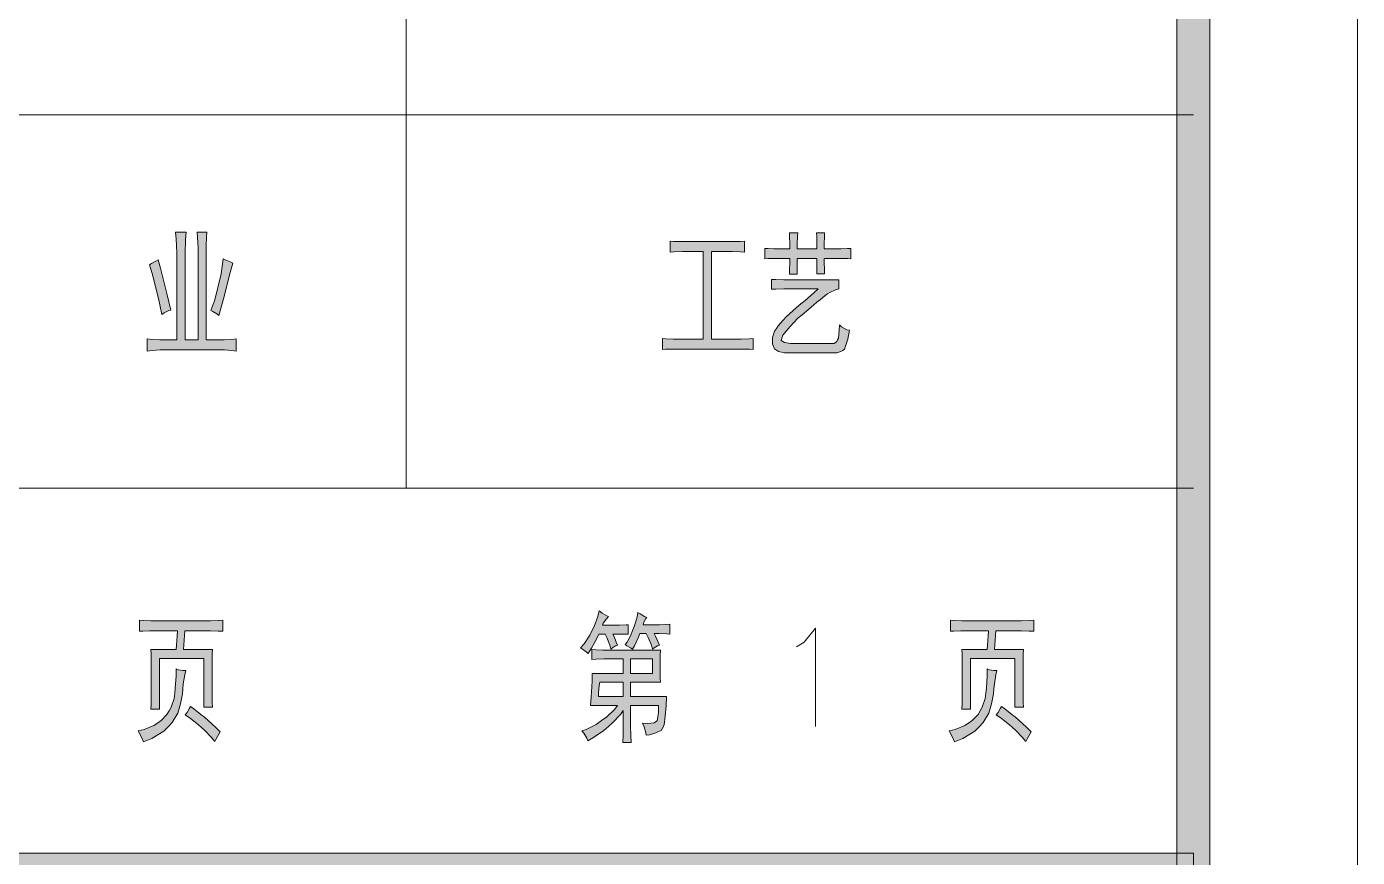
# Model space of a CAD drawing. Header units: millimetres. Extents: x 0 to 207, y 0 to 293.
# Drawn here: x 166.95 to 206.92, y 242.76 to 267.7 of the extents above; entities that cross this region are included whole.
import ezdxf

# ---------------------------------------------------------------- set-up
doc = ezdxf.new("R2010")
doc.units = ezdxf.units.MM

msp = doc.modelspace()

# ---------------------------------------------------------------- hatches: boundary and pattern name
h = msp.add_hatch(color=0)
h.dxf.hatch_style = 2
h.paths.add_polyline_path([(202.483861, 4.434417), (201.499611, 5.418667), (201.499611, 287.224611), (202.483861, 288.208861)])
h = msp.add_hatch(color=0)
h.dxf.hatch_style = 2
h.paths.add_polyline_path([(171.73575, 261.531806), (171.721639, 261.3025), (171.711056, 260.903861), (171.711056, 260.734528), (171.711056, 258.296833), (172.095583, 258.296833), (172.095583, 260.935611), (172.095583, 261.069667), (172.085, 261.366), (172.070889, 261.531806), (172.363694, 261.531806), (172.349583, 261.401278), (172.339, 261.119056), (172.339, 260.967361), (172.339, 258.296833), (172.790556, 258.296833), (172.885806, 258.296833), (173.111583, 258.310944), (173.245639, 258.328583), (173.245639, 257.961694), (173.111583, 257.979333), (172.892861, 257.996972), (172.804667, 257.996972), (171.03725, 257.996972), (170.956111, 257.996972), (170.723278, 257.979333), (170.571583, 257.961694), (170.571583, 258.328583), (170.723278, 258.310944), (170.949056, 258.296833), (171.026667, 258.296833), (171.457056, 258.296833), (171.457056, 260.752167), (171.457056, 260.928556), (171.439417, 261.316611), (171.421778, 261.531806)])
h = msp.add_hatch(color=0)
h.dxf.hatch_style = 2
h.paths.add_polyline_path([(189.872056, 261.027333), (189.872056, 261.168444), (189.865, 261.411861), (189.861472, 261.510639), (190.115472, 261.510639), (190.104889, 261.411861), (190.094306, 261.168444), (190.094306, 261.027333), (190.686972, 261.027333), (190.686972, 261.168444), (190.679917, 261.411861), (190.672861, 261.510639), (190.916278, 261.510639), (190.91275, 261.411861), (190.905694, 261.168444), (190.905694, 261.027333), (191.311389, 261.027333), (191.410167, 261.027333), (191.607722, 261.037917), (191.7065, 261.044972), (191.7065, 260.731), (191.614778, 260.738056), (191.417222, 260.745111), (191.311389, 260.745111), (190.905694, 260.745111), (190.905694, 260.628694), (190.91275, 260.395861), (190.916278, 260.282972), (190.686972, 260.282972), (190.686972, 260.745111), (190.094306, 260.745111), (190.094306, 260.265333), (189.861472, 260.265333), (189.865, 260.388806), (189.872056, 260.628694), (189.872056, 260.745111), (189.466361, 260.745111), (189.395806, 260.745111), (189.219417, 260.738056), (189.117111, 260.731), (189.117111, 261.044972), (189.219417, 261.037917), (189.395806, 261.027333), (189.466361, 261.027333)])
h = msp.add_hatch(color=0)
h.dxf.hatch_style = 2
h.paths.add_polyline_path([(187.998806, 261.246056), (188.139917, 261.246056), (188.393917, 261.253111), (188.510333, 261.260167), (188.510333, 260.928556), (188.393917, 260.935611), (188.139917, 260.946194), (187.998806, 260.946194), (187.522556, 260.946194), (187.522556, 258.321528), (188.281028, 258.321528), (188.411556, 258.321528), (188.6585, 258.328583), (188.767861, 258.339167), (188.767861, 258.007556), (188.6585, 258.014611), (188.418611, 258.021667), (188.291611, 258.021667), (186.488917, 258.021667), (186.361917, 258.021667), (186.139667, 258.014611), (186.047944, 258.007556), (186.047944, 258.339167), (186.146722, 258.328583), (186.3725, 258.321528), (186.4995, 258.321528), (187.268556, 258.321528), (187.268556, 260.946194), (186.802889, 260.946194), (186.651194, 260.946194), (186.390139, 260.935611), (186.280778, 260.928556), (186.280778, 261.260167), (186.390139, 261.253111), (186.651194, 261.246056), (186.802889, 261.246056)])
h = msp.add_hatch(color=0)
h.dxf.hatch_style = 2
h.paths.add_polyline_path([(170.896139, 260.702778), (170.966694, 260.44525), (171.160722, 259.690306), (171.280667, 259.192889), (171.217167, 259.17525), (171.083111, 259.108222), (171.012556, 259.058833), (170.91025, 259.542139), (170.723278, 260.2865), (170.642139, 260.554611), (170.698583, 260.586361), (170.829111, 260.660444)])
h = msp.add_hatch(color=0)
h.dxf.hatch_style = 2
h.paths.add_polyline_path([(173.139806, 260.604), (173.065722, 260.321778), (172.857583, 259.531556), (172.723528, 259.027083), (172.663556, 259.076472), (172.543611, 259.150556), (172.480111, 259.17525), (172.600056, 259.499806), (172.787028, 260.279444), (172.850528, 260.734528), (172.914028, 260.702778), (173.058667, 260.63575)])
h = msp.add_hatch(color=0)
h.dxf.hatch_style = 2
h.paths.add_polyline_path([(191.346667, 260.099528), (191.346667, 259.831417), (191.244361, 259.799667), (191.0715, 259.722056), (191.004472, 259.676194), (190.937444, 259.630333), (190.778694, 259.503333), (190.686972, 259.425722), (190.591722, 259.348111), (190.373, 259.161139), (190.242472, 259.051778), (190.115472, 258.945944), (189.879111, 258.702528), (189.773278, 258.572), (189.663917, 258.437944), (189.611, 258.275667), (189.663917, 258.247444), (189.713306, 258.219222), (189.893222, 258.187472), (190.02375, 258.187472), (191.138528, 258.187472), (191.202028, 258.187472), (191.286694, 258.243917), (191.307861, 258.296833), (191.329028, 258.34975), (191.353722, 258.579056), (191.360778, 258.751917), (191.427806, 258.688417), (191.5795, 258.60375), (191.660639, 258.586111), (191.614778, 258.321528), (191.512472, 258.018139), (191.459556, 257.982861), (191.403111, 257.944056), (191.279639, 257.90525), (191.209083, 257.90525), (189.826194, 257.90525), (189.709778, 257.90525), (189.533389, 257.947583), (189.469889, 257.989917), (189.409917, 258.03225), (189.349944, 258.173361), (189.349944, 258.272139), (189.349944, 258.370917), (189.406389, 258.554361), (189.466361, 258.639028), (189.522806, 258.720167), (189.6745, 258.893028), (189.766222, 258.98475), (189.861472, 259.076472), (190.076667, 259.274028), (190.203667, 259.376333), (190.327139, 259.478639), (190.588194, 259.707944), (190.718722, 259.831417), (189.826194, 259.831417), (189.695667, 259.831417), (189.448722, 259.824361), (189.32525, 259.817306), (189.32525, 260.113639), (189.448722, 260.106583), (189.695667, 260.099528), (189.826194, 260.099528)])
h = msp.add_hatch(color=0)
h.dxf.hatch_style = 2
h.paths.add_polyline_path([(172.377806, 249.861917), (172.469528, 249.861917), (172.702361, 249.8725), (172.843472, 249.879556), (172.843472, 249.547944), (172.702361, 249.555), (172.469528, 249.565583), (172.377806, 249.565583), (171.704, 249.565583), (171.658139, 249.001139), (172.5295, 249.001139), (172.522444, 248.874139), (172.518917, 248.627194), (172.518917, 248.500194), (172.518917, 247.819333), (172.518917, 247.688806), (172.522444, 247.413639), (172.5295, 247.272528), (172.271972, 247.272528), (172.271972, 248.733028), (170.934944, 248.733028), (170.934944, 247.2055), (170.680944, 247.2055), (170.688, 247.357194), (170.691528, 247.639417), (170.691528, 247.769944), (170.691528, 248.468444), (170.691528, 248.609556), (170.688, 248.874139), (170.680944, 249.001139), (171.435889, 249.001139), (171.446472, 249.131667), (171.471167, 249.413889), (171.48175, 249.565583), (170.762083, 249.565583), (170.652722, 249.565583), (170.441056, 249.555), (170.342278, 249.547944), (170.342278, 249.879556), (170.472806, 249.8725), (170.680944, 249.861917), (170.762083, 249.861917)])
h = msp.add_hatch(color=0)
h.dxf.hatch_style = 2
h.paths.add_polyline_path([(184.425167, 249.995972), (184.361667, 249.921889), (184.269944, 249.787833), (184.241722, 249.731389), (184.636833, 249.731389), (184.756778, 249.731389), (184.950806, 249.738444), (185.017833, 249.7455), (185.017833, 249.463278), (184.555694, 249.463278), (184.590972, 249.389194), (184.658, 249.223389), (184.693278, 249.131667), (184.640361, 249.106972), (184.541583, 249.050528), (184.495722, 249.01525), (184.460444, 249.131667), (184.375778, 249.357444), (184.322861, 249.463278), (184.135889, 249.463278), (184.072389, 249.33275), (183.910111, 249.039944), (183.811333, 248.884722), (183.758417, 248.934111), (183.649056, 249.01525), (183.589083, 249.050528), (183.694917, 249.174), (183.86425, 249.431528), (183.92775, 249.565583), (183.99125, 249.696111), (184.100611, 249.995972), (184.146472, 250.161778), (184.234667, 250.09475), (184.375778, 250.013611)])
h = msp.add_hatch(color=0)
h.dxf.hatch_style = 2
h.paths.add_polyline_path([(185.148361, 249.01525), (185.088389, 249.050528), (184.979028, 249.114028), (184.926111, 249.149306), (184.986083, 249.223389), (185.095444, 249.435056), (185.148361, 249.572639), (185.201278, 249.710222), (185.282417, 249.978333), (185.310639, 250.112389), (185.374139, 250.070056), (185.508194, 249.995972), (185.57875, 249.964222), (185.547, 249.928944), (185.490556, 249.823111), (185.462333, 249.7455), (185.913889, 249.7455), (185.956222, 249.7455), (186.129083, 249.756083), (186.263139, 249.763139), (186.263139, 249.463278), (186.174944, 249.473861), (185.942111, 249.480917), (185.797472, 249.480917), (185.839806, 249.399778), (185.920944, 249.223389), (185.95975, 249.131667), (185.89625, 249.106972), (185.793944, 249.050528), (185.751611, 249.01525), (185.712806, 249.131667), (185.614028, 249.3645), (185.554056, 249.480917), (185.367083, 249.480917), (185.314167, 249.346861), (185.204806, 249.114028)])
h = msp.add_hatch(color=0)
h.dxf.hatch_style = 2
h.paths.add_polyline_path([(196.737111, 249.861917), (196.828833, 249.861917), (197.061667, 249.8725), (197.202778, 249.879556), (197.202778, 249.547944), (197.061667, 249.555), (196.828833, 249.565583), (196.737111, 249.565583), (196.063306, 249.565583), (196.017444, 249.001139), (196.888806, 249.001139), (196.88175, 248.874139), (196.878222, 248.627194), (196.878222, 248.500194), (196.878222, 247.819333), (196.878222, 247.688806), (196.88175, 247.413639), (196.888806, 247.272528), (196.631278, 247.272528), (196.631278, 248.733028), (195.29425, 248.733028), (195.29425, 247.2055), (195.04025, 247.2055), (195.047306, 247.357194), (195.050833, 247.639417), (195.050833, 247.769944), (195.050833, 248.468444), (195.050833, 248.609556), (195.047306, 248.874139), (195.04025, 249.001139), (195.795194, 249.001139), (195.805778, 249.131667), (195.830472, 249.413889), (195.841056, 249.565583), (195.121389, 249.565583), (195.012028, 249.565583), (194.800361, 249.555), (194.701583, 249.547944), (194.701583, 249.879556), (194.832111, 249.8725), (195.04025, 249.861917), (195.121389, 249.861917)])
h = msp.add_hatch(color=0)
h.paths.add_polyline_path([(185.554056, 246.425861), (185.547, 246.499944), (185.497611, 246.683389), (185.448222, 246.79275), (185.599917, 246.782167), (185.793944, 246.803333), (185.839806, 246.831556), (185.882139, 246.863306), (185.924472, 247.106722), (185.924472, 247.321917), (185.088389, 247.321917), (185.088389, 246.775111), (185.088389, 246.701028), (185.095444, 246.418806), (185.1025, 246.210667), (184.855556, 246.210667), (184.862611, 246.425861), (184.869667, 246.708083), (184.869667, 246.775111), (184.869667, 247.17375), (184.781472, 247.050278), (184.559222, 246.806861), (184.421639, 246.690444), (184.284056, 246.574028), (183.973611, 246.358833), (183.80075, 246.260056), (183.776056, 246.341194), (183.687861, 246.492889), (183.624361, 246.559917), (183.758417, 246.598722), (184.05475, 246.753944), (184.217028, 246.866833), (184.379306, 246.979722), (184.619194, 247.2055), (184.693278, 247.321917), (183.881889, 247.321917), (183.903056, 247.572389), (183.931278, 248.052167), (183.938333, 248.285), (184.869667, 248.285), (184.869667, 248.718917), (184.393417, 248.718917), (184.287583, 248.718917), (184.05475, 248.708333), (183.92775, 248.701278), (183.92775, 249.001139), (184.05475, 248.990556), (184.252306, 248.9835), (184.322861, 248.9835), (185.984444, 248.9835), (185.977389, 248.831806), (185.973861, 248.577806), (185.973861, 248.468444), (185.973861, 248.359083), (185.977389, 248.136833), (185.984444, 248.020417), (185.088389, 248.020417), (185.088389, 247.5865), (186.171417, 247.5865), (186.153778, 247.297222), (186.122028, 246.909167), (186.107917, 246.806861), (186.090278, 246.708083), (186.002083, 246.5705), (185.924472, 246.535222), (185.850389, 246.496417), (185.663417, 246.4435)])
h.paths.add_polyline_path([(184.869667, 247.5865), (184.869667, 248.020417), (184.160583, 248.020417), (184.146472, 247.921639), (184.128833, 247.702917), (184.125306, 247.5865)])
h.paths.add_polyline_path([(185.751611, 248.285), (185.751611, 248.718917), (185.088389, 248.718917), (185.088389, 248.285)])
h = msp.add_hatch(color=0)
h.dxf.hatch_style = 2
h.paths.add_polyline_path([(171.728694, 248.369667), (171.696944, 248.242667), (171.654611, 247.971028), (171.6405, 247.819333), (171.626389, 247.671167), (171.569944, 247.374833), (171.527611, 247.230194), (171.488806, 247.085556), (171.323, 246.810389), (171.199528, 246.683389), (171.072528, 246.552861), (170.705639, 246.327083), (170.458694, 246.228306), (170.430472, 246.302389), (170.349333, 246.468194), (170.296417, 246.559917), (170.476333, 246.598722), (170.769139, 246.715139), (170.8785, 246.79275), (170.987861, 246.866833), (171.16425, 247.050278), (171.22775, 247.156111), (171.29125, 247.265472), (171.375917, 247.530056), (171.397083, 247.688806), (171.414722, 247.844028), (171.435889, 248.210917), (171.435889, 248.419056), (171.499389, 248.394361), (171.644028, 248.369667)])
h = msp.add_hatch(color=0)
h.dxf.hatch_style = 2
h.paths.add_polyline_path([(196.088, 248.369667), (196.05625, 248.242667), (196.013917, 247.971028), (195.999806, 247.819333), (195.985694, 247.671167), (195.92925, 247.374833), (195.890444, 247.230194), (195.848111, 247.085556), (195.682306, 246.810389), (195.558833, 246.683389), (195.431833, 246.552861), (195.064944, 246.327083), (194.818, 246.228306), (194.789778, 246.302389), (194.708639, 246.468194), (194.655722, 246.559917), (194.835639, 246.598722), (195.128444, 246.715139), (195.237806, 246.79275), (195.347167, 246.866833), (195.523556, 247.050278), (195.587056, 247.156111), (195.650556, 247.265472), (195.735222, 247.530056), (195.756389, 247.688806), (195.774028, 247.844028), (195.795194, 248.210917), (195.795194, 248.419056), (195.858694, 248.394361), (196.003333, 248.369667)])
h = msp.add_hatch(color=0)
h.dxf.hatch_style = 2
h.paths.add_polyline_path([(171.866278, 247.290167), (171.972111, 247.216083), (172.18025, 247.053806), (172.286083, 246.965611), (172.388389, 246.877417), (172.628278, 246.658694), (172.762333, 246.524639), (172.72, 246.457611), (172.638861, 246.3165), (172.600056, 246.242417), (172.494222, 246.369417), (172.296667, 246.574028), (172.204944, 246.658694), (172.109694, 246.739833), (171.866278, 246.933861), (171.714583, 247.039694), (171.7675, 247.113778), (171.841583, 247.240778)])
h = msp.add_hatch(color=0)
h.dxf.hatch_style = 2
h.paths.add_polyline_path([(196.225583, 247.290167), (196.331417, 247.216083), (196.539556, 247.053806), (196.645389, 246.965611), (196.747694, 246.877417), (196.987583, 246.658694), (197.121639, 246.524639), (197.079306, 246.457611), (196.998167, 246.3165), (196.959361, 246.242417), (196.853528, 246.369417), (196.655972, 246.574028), (196.56425, 246.658694), (196.469, 246.739833), (196.225583, 246.933861), (196.073889, 247.039694), (196.126806, 247.113778), (196.200889, 247.240778)])
h = msp.add_hatch(color=0)
h.dxf.hatch_style = 2
h.paths.add_polyline_path([(201.9935, 242.883972), (201.9935, 242.390083), (25.124833, 242.390083), (25.124833, 242.883972)])

# ---------------------------------------------------------------- linework, layer by layer
at = {"color": 0, "lineweight": 0}
for points in [[(0, 0), (206.918278, 0), (206.918278, 292.643278), (0, 292.643278)], [(202.483861, 4.434417), (201.499611, 5.418667), (201.499611, 287.224611), (202.483861, 288.208861)], [(171.73575, 261.531806), (171.721639, 261.3025), (171.711056, 260.903861), (171.711056, 260.734528), (171.711056, 258.296833), (172.095583, 258.296833), (172.095583, 260.935611), (172.095583, 261.069667), (172.085, 261.366), (172.070889, 261.531806), (172.363694, 261.531806), (172.349583, 261.401278), (172.339, 261.119056), (172.339, 260.967361), (172.339, 258.296833), (172.790556, 258.296833), (172.885806, 258.296833), (173.111583, 258.310944), (173.245639, 258.328583), (173.245639, 257.961694), (173.111583, 257.979333), (172.892861, 257.996972), (172.804667, 257.996972), (171.03725, 257.996972), (170.956111, 257.996972), (170.723278, 257.979333), (170.571583, 257.961694), (170.571583, 258.328583), (170.723278, 258.310944), (170.949056, 258.296833), (171.026667, 258.296833), (171.457056, 258.296833), (171.457056, 260.752167), (171.457056, 260.928556), (171.439417, 261.316611), (171.421778, 261.531806)], [(189.872056, 261.027333), (189.872056, 261.168444), (189.865, 261.411861), (189.861472, 261.510639), (190.115472, 261.510639), (190.104889, 261.411861), (190.094306, 261.168444), (190.094306, 261.027333), (190.686972, 261.027333), (190.686972, 261.168444), (190.679917, 261.411861), (190.672861, 261.510639), (190.916278, 261.510639), (190.91275, 261.411861), (190.905694, 261.168444), (190.905694, 261.027333), (191.311389, 261.027333), (191.410167, 261.027333), (191.607722, 261.037917), (191.7065, 261.044972), (191.7065, 260.731), (191.614778, 260.738056), (191.417222, 260.745111), (191.311389, 260.745111), (190.905694, 260.745111), (190.905694, 260.628694), (190.91275, 260.395861), (190.916278, 260.282972), (190.686972, 260.282972), (190.686972, 260.745111), (190.094306, 260.745111), (190.094306, 260.265333), (189.861472, 260.265333), (189.865, 260.388806), (189.872056, 260.628694), (189.872056, 260.745111), (189.466361, 260.745111), (189.395806, 260.745111), (189.219417, 260.738056), (189.117111, 260.731), (189.117111, 261.044972), (189.219417, 261.037917), (189.395806, 261.027333), (189.466361, 261.027333)], [(187.998806, 261.246056), (188.139917, 261.246056), (188.393917, 261.253111), (188.510333, 261.260167), (188.510333, 260.928556), (188.393917, 260.935611), (188.139917, 260.946194), (187.998806, 260.946194), (187.522556, 260.946194), (187.522556, 258.321528), (188.281028, 258.321528), (188.411556, 258.321528), (188.6585, 258.328583), (188.767861, 258.339167), (188.767861, 258.007556), (188.6585, 258.014611), (188.418611, 258.021667), (188.291611, 258.021667), (186.488917, 258.021667), (186.361917, 258.021667), (186.139667, 258.014611), (186.047944, 258.007556), (186.047944, 258.339167), (186.146722, 258.328583), (186.3725, 258.321528), (186.4995, 258.321528), (187.268556, 258.321528), (187.268556, 260.946194), (186.802889, 260.946194), (186.651194, 260.946194), (186.390139, 260.935611), (186.280778, 260.928556), (186.280778, 261.260167), (186.390139, 261.253111), (186.651194, 261.246056), (186.802889, 261.246056)], [(170.896139, 260.702778), (170.966694, 260.44525), (171.160722, 259.690306), (171.280667, 259.192889), (171.217167, 259.17525), (171.083111, 259.108222), (171.012556, 259.058833), (170.91025, 259.542139), (170.723278, 260.2865), (170.642139, 260.554611), (170.698583, 260.586361), (170.829111, 260.660444)], [(173.139806, 260.604), (173.065722, 260.321778), (172.857583, 259.531556), (172.723528, 259.027083), (172.663556, 259.076472), (172.543611, 259.150556), (172.480111, 259.17525), (172.600056, 259.499806), (172.787028, 260.279444), (172.850528, 260.734528), (172.914028, 260.702778), (173.058667, 260.63575)], [(191.346667, 260.099528), (191.346667, 259.831417), (191.244361, 259.799667), (191.0715, 259.722056), (191.004472, 259.676194), (190.937444, 259.630333), (190.778694, 259.503333), (190.686972, 259.425722), (190.591722, 259.348111), (190.373, 259.161139), (190.242472, 259.051778), (190.115472, 258.945944), (189.879111, 258.702528), (189.773278, 258.572), (189.663917, 258.437944), (189.611, 258.275667), (189.663917, 258.247444), (189.713306, 258.219222), (189.893222, 258.187472), (190.02375, 258.187472), (191.138528, 258.187472), (191.202028, 258.187472), (191.286694, 258.243917), (191.307861, 258.296833), (191.329028, 258.34975), (191.353722, 258.579056), (191.360778, 258.751917), (191.427806, 258.688417), (191.5795, 258.60375), (191.660639, 258.586111), (191.614778, 258.321528), (191.512472, 258.018139), (191.459556, 257.982861), (191.403111, 257.944056), (191.279639, 257.90525), (191.209083, 257.90525), (189.826194, 257.90525), (189.709778, 257.90525), (189.533389, 257.947583), (189.469889, 257.989917), (189.409917, 258.03225), (189.349944, 258.173361), (189.349944, 258.272139), (189.349944, 258.370917), (189.406389, 258.554361), (189.466361, 258.639028), (189.522806, 258.720167), (189.6745, 258.893028), (189.766222, 258.98475), (189.861472, 259.076472), (190.076667, 259.274028), (190.203667, 259.376333), (190.327139, 259.478639), (190.588194, 259.707944), (190.718722, 259.831417), (189.826194, 259.831417), (189.695667, 259.831417), (189.448722, 259.824361), (189.32525, 259.817306), (189.32525, 260.113639), (189.448722, 260.106583), (189.695667, 260.099528), (189.826194, 260.099528)], [(172.377806, 249.861917), (172.469528, 249.861917), (172.702361, 249.8725), (172.843472, 249.879556), (172.843472, 249.547944), (172.702361, 249.555), (172.469528, 249.565583), (172.377806, 249.565583), (171.704, 249.565583), (171.658139, 249.001139), (172.5295, 249.001139), (172.522444, 248.874139), (172.518917, 248.627194), (172.518917, 248.500194), (172.518917, 247.819333), (172.518917, 247.688806), (172.522444, 247.413639), (172.5295, 247.272528), (172.271972, 247.272528), (172.271972, 248.733028), (170.934944, 248.733028), (170.934944, 247.2055), (170.680944, 247.2055), (170.688, 247.357194), (170.691528, 247.639417), (170.691528, 247.769944), (170.691528, 248.468444), (170.691528, 248.609556), (170.688, 248.874139), (170.680944, 249.001139), (171.435889, 249.001139), (171.446472, 249.131667), (171.471167, 249.413889), (171.48175, 249.565583), (170.762083, 249.565583), (170.652722, 249.565583), (170.441056, 249.555), (170.342278, 249.547944), (170.342278, 249.879556), (170.472806, 249.8725), (170.680944, 249.861917), (170.762083, 249.861917)], [(184.425167, 249.995972), (184.361667, 249.921889), (184.269944, 249.787833), (184.241722, 249.731389), (184.636833, 249.731389), (184.756778, 249.731389), (184.950806, 249.738444), (185.017833, 249.7455), (185.017833, 249.463278), (184.555694, 249.463278), (184.590972, 249.389194), (184.658, 249.223389), (184.693278, 249.131667), (184.640361, 249.106972), (184.541583, 249.050528), (184.495722, 249.01525), (184.460444, 249.131667), (184.375778, 249.357444), (184.322861, 249.463278), (184.135889, 249.463278), (184.072389, 249.33275), (183.910111, 249.039944), (183.811333, 248.884722), (183.758417, 248.934111), (183.649056, 249.01525), (183.589083, 249.050528), (183.694917, 249.174), (183.86425, 249.431528), (183.92775, 249.565583), (183.99125, 249.696111), (184.100611, 249.995972), (184.146472, 250.161778), (184.234667, 250.09475), (184.375778, 250.013611)], [(185.148361, 249.01525), (185.088389, 249.050528), (184.979028, 249.114028), (184.926111, 249.149306), (184.986083, 249.223389), (185.095444, 249.435056), (185.148361, 249.572639), (185.201278, 249.710222), (185.282417, 249.978333), (185.310639, 250.112389), (185.374139, 250.070056), (185.508194, 249.995972), (185.57875, 249.964222), (185.547, 249.928944), (185.490556, 249.823111), (185.462333, 249.7455), (185.913889, 249.7455), (185.956222, 249.7455), (186.129083, 249.756083), (186.263139, 249.763139), (186.263139, 249.463278), (186.174944, 249.473861), (185.942111, 249.480917), (185.797472, 249.480917), (185.839806, 249.399778), (185.920944, 249.223389), (185.95975, 249.131667), (185.89625, 249.106972), (185.793944, 249.050528), (185.751611, 249.01525), (185.712806, 249.131667), (185.614028, 249.3645), (185.554056, 249.480917), (185.367083, 249.480917), (185.314167, 249.346861), (185.204806, 249.114028)], [(196.737111, 249.861917), (196.828833, 249.861917), (197.061667, 249.8725), (197.202778, 249.879556), (197.202778, 249.547944), (197.061667, 249.555), (196.828833, 249.565583), (196.737111, 249.565583), (196.063306, 249.565583), (196.017444, 249.001139), (196.888806, 249.001139), (196.88175, 248.874139), (196.878222, 248.627194), (196.878222, 248.500194), (196.878222, 247.819333), (196.878222, 247.688806), (196.88175, 247.413639), (196.888806, 247.272528), (196.631278, 247.272528), (196.631278, 248.733028), (195.29425, 248.733028), (195.29425, 247.2055), (195.04025, 247.2055), (195.047306, 247.357194), (195.050833, 247.639417), (195.050833, 247.769944), (195.050833, 248.468444), (195.050833, 248.609556), (195.047306, 248.874139), (195.04025, 249.001139), (195.795194, 249.001139), (195.805778, 249.131667), (195.830472, 249.413889), (195.841056, 249.565583), (195.121389, 249.565583), (195.012028, 249.565583), (194.800361, 249.555), (194.701583, 249.547944), (194.701583, 249.879556), (194.832111, 249.8725), (195.04025, 249.861917), (195.121389, 249.861917)], [(185.554056, 246.425861), (185.547, 246.499944), (185.497611, 246.683389), (185.448222, 246.79275), (185.599917, 246.782167), (185.793944, 246.803333), (185.839806, 246.831556), (185.882139, 246.863306), (185.924472, 247.106722), (185.924472, 247.321917), (185.088389, 247.321917), (185.088389, 246.775111), (185.088389, 246.701028), (185.095444, 246.418806), (185.1025, 246.210667), (184.855556, 246.210667), (184.862611, 246.425861), (184.869667, 246.708083), (184.869667, 246.775111), (184.869667, 247.17375), (184.781472, 247.050278), (184.559222, 246.806861), (184.421639, 246.690444), (184.284056, 246.574028), (183.973611, 246.358833), (183.80075, 246.260056), (183.776056, 246.341194), (183.687861, 246.492889), (183.624361, 246.559917), (183.758417, 246.598722), (184.05475, 246.753944), (184.217028, 246.866833), (184.379306, 246.979722), (184.619194, 247.2055), (184.693278, 247.321917), (183.881889, 247.321917), (183.903056, 247.572389), (183.931278, 248.052167), (183.938333, 248.285), (184.869667, 248.285), (184.869667, 248.718917), (184.393417, 248.718917), (184.287583, 248.718917), (184.05475, 248.708333), (183.92775, 248.701278), (183.92775, 249.001139), (184.05475, 248.990556), (184.252306, 248.9835), (184.322861, 248.9835), (185.984444, 248.9835), (185.977389, 248.831806), (185.973861, 248.577806), (185.973861, 248.468444), (185.973861, 248.359083), (185.977389, 248.136833), (185.984444, 248.020417), (185.088389, 248.020417), (185.088389, 247.5865), (186.171417, 247.5865), (186.153778, 247.297222), (186.122028, 246.909167), (186.107917, 246.806861), (186.090278, 246.708083), (186.002083, 246.5705), (185.924472, 246.535222), (185.850389, 246.496417), (185.663417, 246.4435)], [(185.751611, 248.285), (185.751611, 248.718917), (185.088389, 248.718917), (185.088389, 248.285)], [(171.728694, 248.369667), (171.696944, 248.242667), (171.654611, 247.971028), (171.6405, 247.819333), (171.626389, 247.671167), (171.569944, 247.374833), (171.527611, 247.230194), (171.488806, 247.085556), (171.323, 246.810389), (171.199528, 246.683389), (171.072528, 246.552861), (170.705639, 246.327083), (170.458694, 246.228306), (170.430472, 246.302389), (170.349333, 246.468194), (170.296417, 246.559917), (170.476333, 246.598722), (170.769139, 246.715139), (170.8785, 246.79275), (170.987861, 246.866833), (171.16425, 247.050278), (171.22775, 247.156111), (171.29125, 247.265472), (171.375917, 247.530056), (171.397083, 247.688806), (171.414722, 247.844028), (171.435889, 248.210917), (171.435889, 248.419056), (171.499389, 248.394361), (171.644028, 248.369667)], [(196.088, 248.369667), (196.05625, 248.242667), (196.013917, 247.971028), (195.999806, 247.819333), (195.985694, 247.671167), (195.92925, 247.374833), (195.890444, 247.230194), (195.848111, 247.085556), (195.682306, 246.810389), (195.558833, 246.683389), (195.431833, 246.552861), (195.064944, 246.327083), (194.818, 246.228306), (194.789778, 246.302389), (194.708639, 246.468194), (194.655722, 246.559917), (194.835639, 246.598722), (195.128444, 246.715139), (195.237806, 246.79275), (195.347167, 246.866833), (195.523556, 247.050278), (195.587056, 247.156111), (195.650556, 247.265472), (195.735222, 247.530056), (195.756389, 247.688806), (195.774028, 247.844028), (195.795194, 248.210917), (195.795194, 248.419056), (195.858694, 248.394361), (196.003333, 248.369667)], [(184.869667, 247.5865), (184.869667, 248.020417), (184.160583, 248.020417), (184.146472, 247.921639), (184.128833, 247.702917), (184.125306, 247.5865)], [(171.866278, 247.290167), (171.972111, 247.216083), (172.18025, 247.053806), (172.286083, 246.965611), (172.388389, 246.877417), (172.628278, 246.658694), (172.762333, 246.524639), (172.72, 246.457611), (172.638861, 246.3165), (172.600056, 246.242417), (172.494222, 246.369417), (172.296667, 246.574028), (172.204944, 246.658694), (172.109694, 246.739833), (171.866278, 246.933861), (171.714583, 247.039694), (171.7675, 247.113778), (171.841583, 247.240778)], [(196.225583, 247.290167), (196.331417, 247.216083), (196.539556, 247.053806), (196.645389, 246.965611), (196.747694, 246.877417), (196.987583, 246.658694), (197.121639, 246.524639), (197.079306, 246.457611), (196.998167, 246.3165), (196.959361, 246.242417), (196.853528, 246.369417), (196.655972, 246.574028), (196.56425, 246.658694), (196.469, 246.739833), (196.225583, 246.933861), (196.073889, 247.039694), (196.126806, 247.113778), (196.200889, 247.240778)], [(201.9935, 242.883972), (201.9935, 242.390083), (25.124833, 242.390083), (25.124833, 242.883972)]]:
    msp.add_lwpolyline(points, close=True, dxfattribs=at)
for points in [[(178.343278, 253.844778), (178.343278, 287.714972)], [(77.840417, 265.052528), (201.9935, 265.052528)], [(77.840417, 253.844778), (201.9935, 253.844778)], [(190.076667, 249.082278), (190.298917, 249.219861), (190.637583, 249.643194), (190.637583, 246.686917)]]:
    msp.add_lwpolyline(points, dxfattribs=at)

doc.saveas('drawing.dxf')
